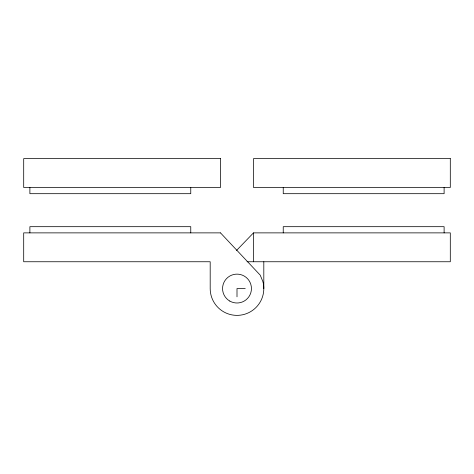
<?xml version="1.0" encoding="UTF-8"?>
<svg xmlns="http://www.w3.org/2000/svg" width="474" height="474" viewBox="0 0 474 474"><rect width="100%" height="100%" fill="white"/><g stroke="black" fill="none" stroke-linecap="round" stroke-linejoin="round"><path stroke-width="0.71" d="M236.544 250.438L253.501 232.876L450.3 232.876L450.3 261.749L247.043 261.749M245.248 288.565L237 288.565L237 296.813M444.114 187.497L444.114 193.688L283.239 193.688L283.239 187.497M444.114 232.876L444.114 226.685L283.239 226.685L283.239 232.876M263.811 261.749L263.811 288.565M253.501 232.876L253.501 261.749M190.761 187.497L190.761 193.688L29.886 193.688L29.886 187.497M190.761 232.876L190.761 226.685L29.886 226.685L29.886 232.876M220.499 158.624L23.7 158.624L23.7 187.497L220.499 187.497L220.499 158.624M450.3 158.624L253.501 158.624L253.501 187.497L450.3 187.497L450.3 158.624M220.499 232.876L23.7 232.876L23.7 261.749L210.189 261.749L210.189 288.565A26.811 26.811 0 0 0 240.502 315.145A26.811 26.811 0 0 0 262.898 281.621L260.22 275.157L220.499 232.876M229.783 301.067A14.439 14.439 0 0 0 251.439 288.565A14.439 14.439 0 0 0 229.783 276.058A14.439 14.439 0 0 0 229.783 301.067"/></g></svg>
